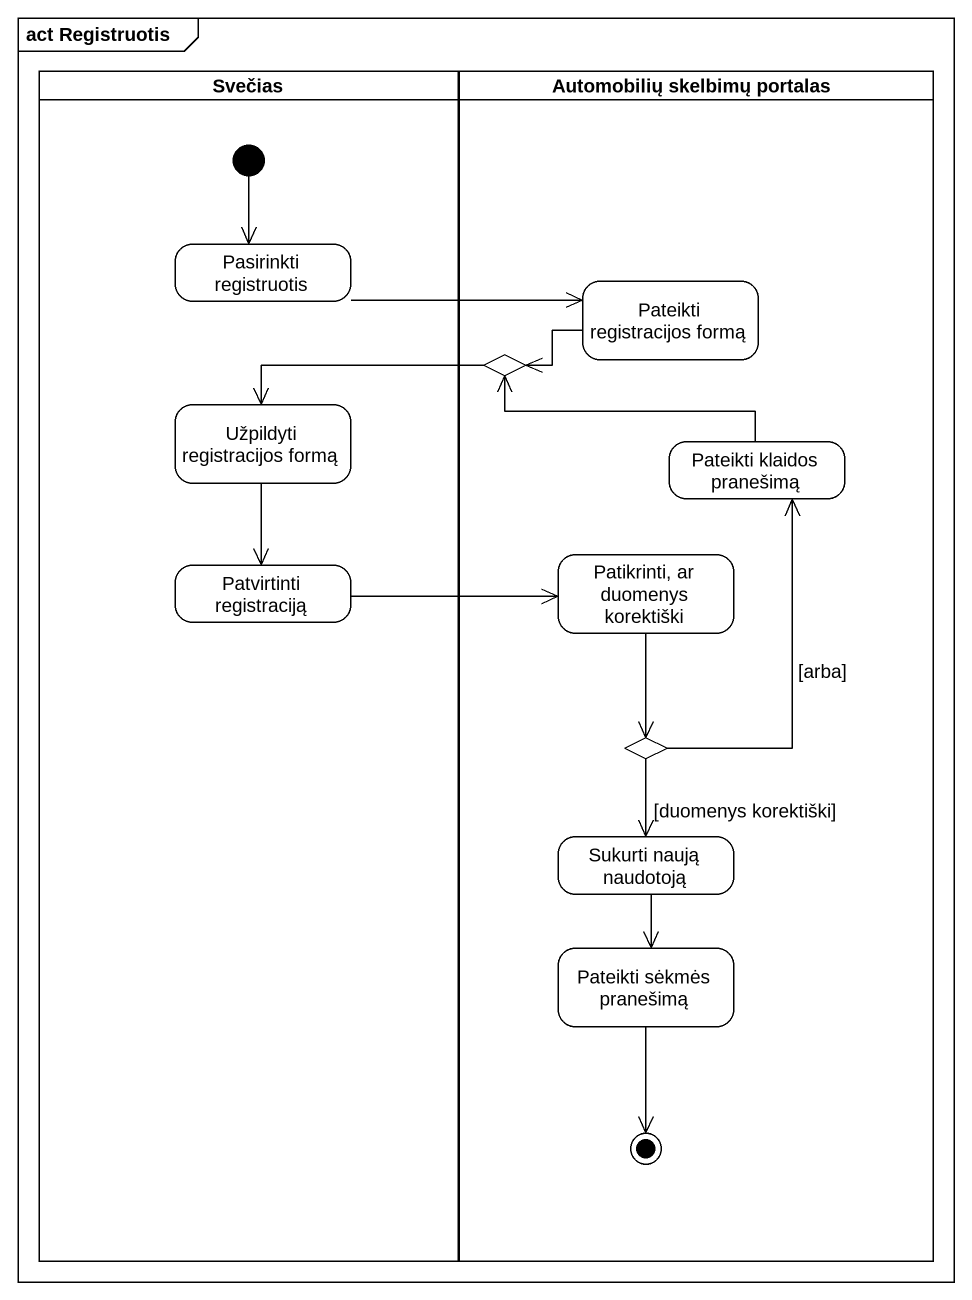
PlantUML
@startuml
mainframe act Registruotis
hide empty description
state Svečias <<partition>> {
  state "Pasirinkti registruotis" as Pasirinkti_registruotis
  state "Užpildyti registracijos formą" as Užpildyti_registracijos
  state "Patvirtinti registraciją" as Patvirtinti_registraciją
  [*] --> Pasirinkti_registruotis
}
state "Automobilių skelbimų portalas" as Automobilių_skelbimų <<partition>> {
  state "Pateikti registracijos formą" as Pateikti_registracijos_formą
  state choice1 <<choice>>
  state "Pateikti klaidos pranešimą" as Pateikti_klaidos_pranešimą
  state "Patikrinti, ar duomenys korektiški" as Patikrinti_ar_duomenys
  state choice2 <<choice>>
  state "Sukurti naują naudotoją" as Sukurti_naują_naudotoją
  state "Pateikti sėkmės pranešimą" as Pateikti_sėkmės_pranešimą
  Pateikti_sėkmės_pranešimą --> [*]
}
Pasirinkti_registruotis -right-> Pateikti_registracijos_formą
Pateikti_registracijos_formą -left-> choice1
Užpildyti_registracijos --> Patvirtinti_registraciją
choice1 -left-> Užpildyti_registracijos
Pateikti_klaidos_pranešimą -left-> choice1
Patvirtinti_registraciją -right-> Patikrinti_ar_duomenys
Patikrinti_ar_duomenys --> choice2
choice2 -up-> Pateikti_klaidos_pranešimą : [arba]
choice2 --> Sukurti_naują_naudotoją : [duomenys korektiški]
Sukurti_naują_naudotoją --> Pateikti_sėkmės_pranešimą
@enduml
